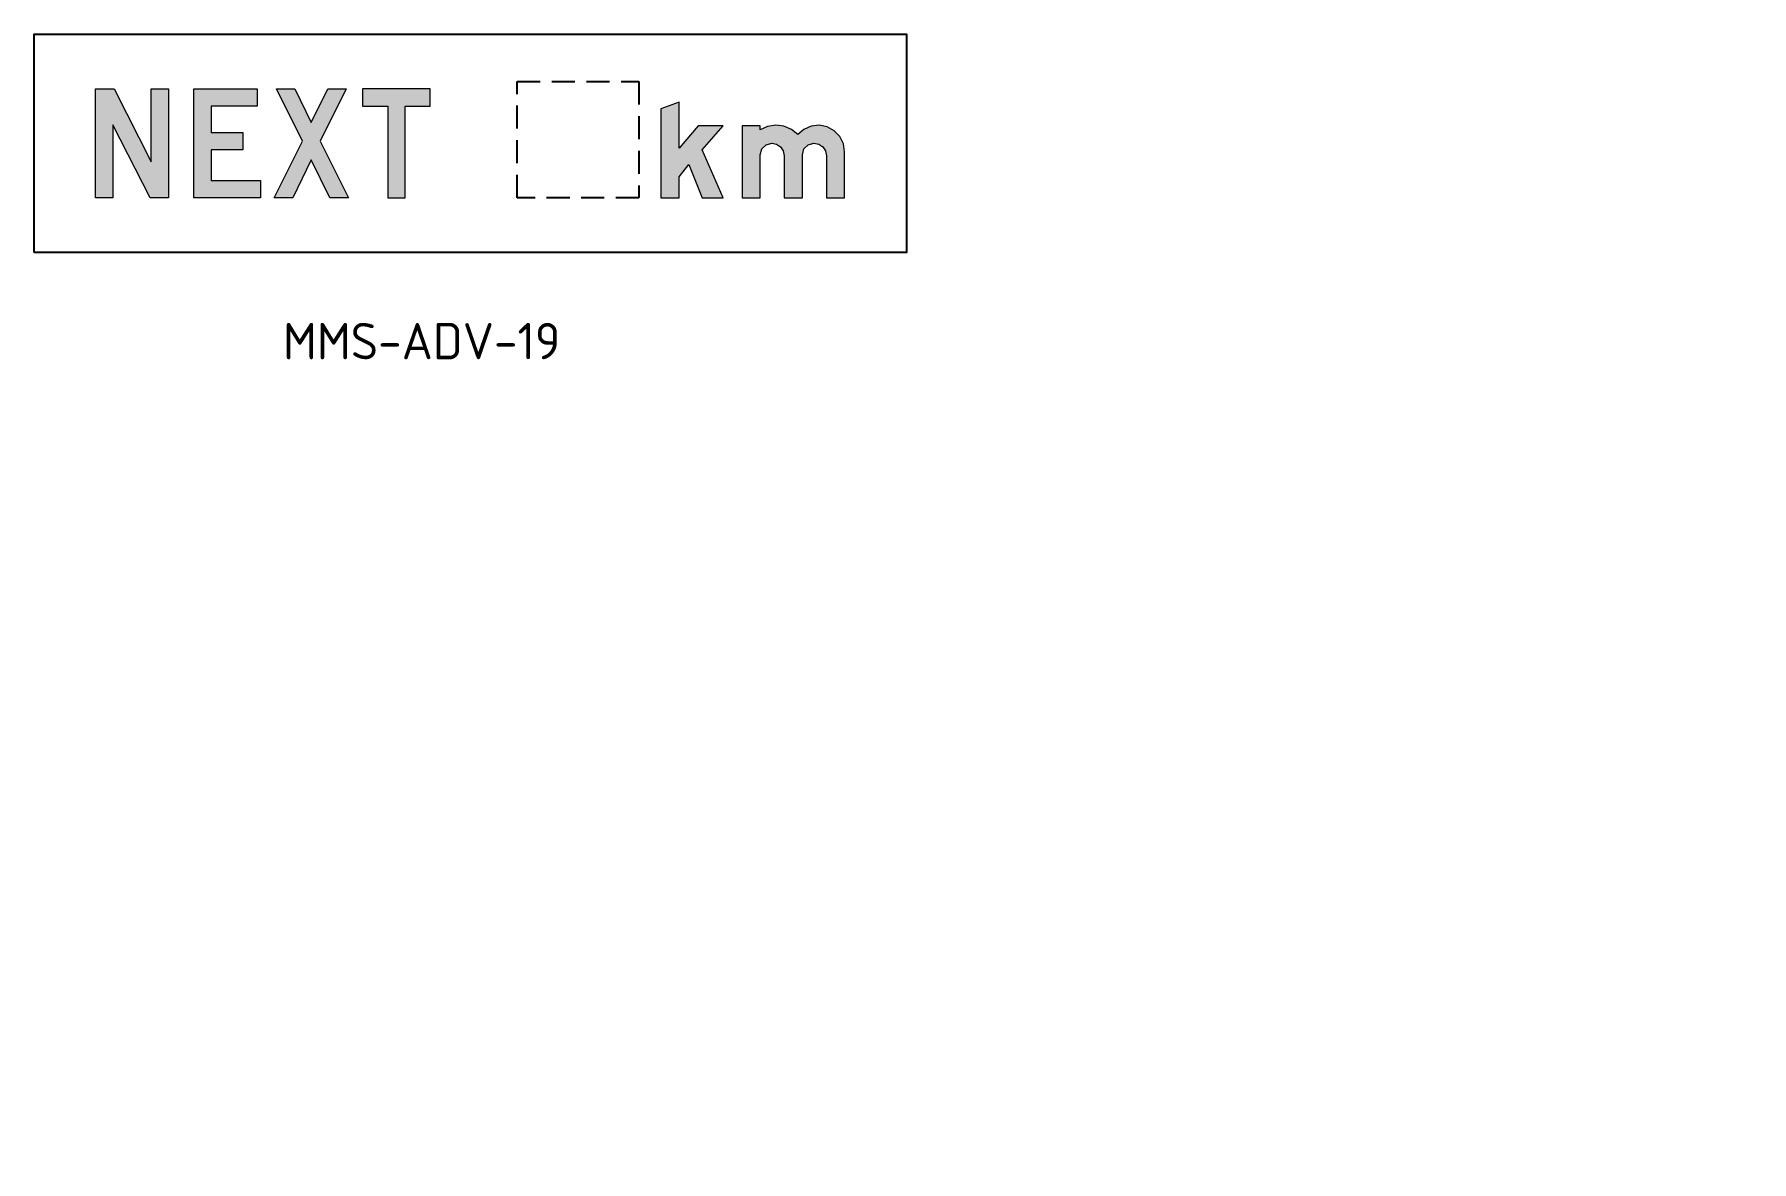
# Model space of a CAD drawing. Extents: x 123 to 359, y 73 to 228.
import ezdxf

# ---------------------------------------------------------------- set-up
doc = ezdxf.new("R2010")
doc.units = 0
doc.header["$LTSCALE"] = 0.5
doc.linetypes.add('HIDDEN', pattern=[9.525, 6.35, -3.175])
doc.layers.add('L25', color=1, linetype='CONTINUOUS')
doc.layers.add('TBLK18', color=4, linetype='CONTINUOUS')
doc.styles.add('ISO', font='iso3098b.shx')

msp = doc.modelspace()

# ---------------------------------------------------------------- hatches: boundary and pattern name
at = {"layer": 'L25'}
h = msp.add_hatch(color=256, dxfattribs=at)
h.paths.add_polyline_path([(168.31, 220.7), (168.31, 218.3), (171.76, 218.3), (171.76, 205.7), (174.16, 205.7), (174.16, 218.3), (177.6, 218.3), (177.6, 220.7)])
h.paths.add_polyline_path([(156.45, 220.7), (159, 220.7), (161.25, 216.05), (163.5, 220.7), (166.05, 220.7), (162.45, 213.5), (166.35, 205.7), (163.8, 205.7), (161.25, 210.95), (158.7, 205.7), (156.15, 205.7), (160.05, 213.5)])
h.paths.add_polyline_path([(145.09, 220.7), (153.79, 220.7), (153.79, 218.3), (147.49, 218.3), (147.49, 214.7), (151.84, 214.7), (151.84, 212.3), (147.49, 212.3), (147.49, 208.1), (154.24, 208.1), (154.24, 205.7), (145.09, 205.7)])
h.paths.add_polyline_path([(131.56, 220.7), (134.11, 220.7), (139.21, 210.65), (139.21, 220.7), (141.61, 220.7), (141.61, 205.7), (139.06, 205.7), (133.96, 215.75), (133.96, 205.7), (131.56, 205.7)])
h = msp.add_hatch(color=256, dxfattribs=at)
h.paths.add_polyline_path([(209.34, 205.7), (211.85, 205.7), (211.85, 208.6), (213.17, 210.31), (215.01, 205.7), (217.91, 205.7), (215.01, 212.29), (217.91, 215.59), (214.49, 215.59), (211.85, 212.56), (211.85, 218.88), (209.34, 217.96)])
h.paths.add_polyline_path([(232.11, 211.5), (232.11, 205.7), (234.61, 205.7), (234.61, 212.03), (234.45, 213.13), (233.96, 214.13), (233.19, 214.94), (232.22, 215.48), (231.13, 215.7), (230.02, 215.58), (229, 215.13), (228.16, 214.4), (227.29, 215.12), (226.26, 215.57), (225.15, 215.71), (224.03, 215.54), (223.02, 215.06), (223.02, 215.59), (220.51, 215.59), (220.51, 205.7), (223.02, 205.7), (223.02, 211.63), (223.23, 212.43), (223.81, 213), (224.6, 213.22), (225.26, 213.08), (225.81, 212.72), (226.18, 212.16), (226.31, 211.5), (226.31, 205.7), (228.82, 205.7), (228.82, 211.63), (229.03, 212.43), (229.61, 213), (230.4, 213.22), (231.05, 213.08), (231.61, 212.72), (231.98, 212.16)])
at = {"layer": 'TBLK18', "linetype": 'Continuous', "lineweight": 0}
h = msp.add_hatch(color=256, dxfattribs=at)
edge = h.paths.add_edge_path()
edge.add_spline(control_points=[(359.34, 73.22), (359.34, 73.22), (359.34, 73.22), (359.34, 73.21), (359.34, 73.21), (359.34, 73.2), (359.34, 73.2), (359.34, 73.19), (359.34, 73.19), (359.34, 73.18), (359.34, 73.18), (359.34, 73.17), (359.34, 73.16), (359.34, 73.16), (359.34, 73.15), (359.34, 73.15), (359.34, 73.14), (359.34, 73.14), (359.35, 73.14), (359.35, 73.14), (359.35, 73.14), (359.36, 73.13), (359.36, 73.13), (359.36, 73.13), (359.37, 73.13), (359.37, 73.13), (359.38, 73.13), (359.38, 73.13), (359.38, 73.13), (359.39, 73.13), (359.39, 73.13), (359.39, 73.13), (359.4, 73.13), (359.41, 73.13), (359.4, 73.13), (359.39, 73.14), (359.39, 73.14), (359.38, 73.15), (359.38, 73.16), (359.38, 73.16), (359.37, 73.17), (359.37, 73.17), (359.36, 73.18), (359.36, 73.19), (359.36, 73.19), (359.35, 73.2), (359.35, 73.21), (359.35, 73.21), (359.35, 73.22), (359.35, 73.22), (359.34, 73.22)], knot_values=[0, 0, 0, 0, 0.054791, 0.109654, 0.164445, 0.219309, 0.2741, 0.328964, 0.383755, 0.438619, 0.49341, 0.548273, 0.603065, 0.657928, 0.71272, 0.767583, 0.822422, 0.877285, 0.915081, 0.952877, 0.990673, 1.02841, 1.066205, 1.103978, 1.141774, 1.179511, 1.217306, 1.255102, 1.292898, 1.330635, 1.368431, 1.406164, 1.44396, 1.481697, 1.557116, 1.631571, 1.705158, 1.777977, 1.850139, 1.921715, 1.992768, 2.063376, 2.133612, 2.203535, 2.273205, 2.342659, 2.411987, 2.481144, 2.550218, 2.619224, 2.619224, 2.619224, 2.619224], degree=3, periodic=0)
h = msp.add_hatch(color=256, dxfattribs=at)
edge = h.paths.add_edge_path()
edge.add_spline(control_points=[(359.34, 73.22), (359.34, 73.22), (359.34, 73.22), (359.34, 73.21), (359.34, 73.21), (359.34, 73.2), (359.34, 73.2), (359.34, 73.19), (359.34, 73.19), (359.34, 73.18), (359.34, 73.18), (359.34, 73.17), (359.34, 73.16), (359.34, 73.16), (359.34, 73.15), (359.34, 73.15), (359.34, 73.14), (359.34, 73.14), (359.35, 73.14), (359.35, 73.14), (359.35, 73.14), (359.36, 73.13), (359.36, 73.13), (359.36, 73.13), (359.37, 73.13), (359.37, 73.13), (359.38, 73.13), (359.38, 73.13), (359.38, 73.13), (359.39, 73.13), (359.39, 73.13), (359.39, 73.13), (359.4, 73.13), (359.41, 73.13), (359.4, 73.13), (359.39, 73.14), (359.39, 73.14), (359.38, 73.15), (359.38, 73.16), (359.38, 73.16), (359.37, 73.17), (359.37, 73.17), (359.36, 73.18), (359.36, 73.19), (359.36, 73.19), (359.35, 73.2), (359.35, 73.21), (359.35, 73.21), (359.35, 73.22), (359.35, 73.22), (359.34, 73.22)], knot_values=[0, 0, 0, 0, 0.054791, 0.109654, 0.164445, 0.219309, 0.2741, 0.328964, 0.383755, 0.438619, 0.49341, 0.548273, 0.603065, 0.657928, 0.71272, 0.767583, 0.822422, 0.877285, 0.915081, 0.952877, 0.990673, 1.02841, 1.066205, 1.103978, 1.141774, 1.179511, 1.217306, 1.255102, 1.292898, 1.330635, 1.368431, 1.406164, 1.44396, 1.481697, 1.557116, 1.631571, 1.705158, 1.777977, 1.850139, 1.921715, 1.992768, 2.063376, 2.133612, 2.203535, 2.273205, 2.342659, 2.411987, 2.481144, 2.550218, 2.619224, 2.619224, 2.619224, 2.619224], degree=3, periodic=0)
h = msp.add_hatch(color=256, dxfattribs=at)
edge = h.paths.add_edge_path()
edge.add_spline(control_points=[(359.34, 73.22), (359.34, 73.22), (359.34, 73.22), (359.34, 73.21), (359.34, 73.21), (359.34, 73.2), (359.34, 73.2), (359.34, 73.19), (359.34, 73.19), (359.34, 73.18), (359.34, 73.18), (359.34, 73.17), (359.34, 73.16), (359.34, 73.16), (359.34, 73.15), (359.34, 73.15), (359.34, 73.14), (359.34, 73.14), (359.35, 73.14), (359.35, 73.14), (359.35, 73.14), (359.36, 73.13), (359.36, 73.13), (359.36, 73.13), (359.37, 73.13), (359.37, 73.13), (359.38, 73.13), (359.38, 73.13), (359.38, 73.13), (359.39, 73.13), (359.39, 73.13), (359.39, 73.13), (359.4, 73.13), (359.41, 73.13), (359.4, 73.13), (359.39, 73.14), (359.39, 73.14), (359.38, 73.15), (359.38, 73.16), (359.38, 73.16), (359.37, 73.17), (359.37, 73.17), (359.36, 73.18), (359.36, 73.19), (359.36, 73.19), (359.35, 73.2), (359.35, 73.21), (359.35, 73.21), (359.35, 73.22), (359.35, 73.22), (359.34, 73.22)], knot_values=[0, 0, 0, 0, 0.054791, 0.109654, 0.164445, 0.219309, 0.2741, 0.328964, 0.383755, 0.438619, 0.49341, 0.548273, 0.603065, 0.657928, 0.71272, 0.767583, 0.822422, 0.877285, 0.915081, 0.952877, 0.990673, 1.02841, 1.066205, 1.103978, 1.141774, 1.179511, 1.217306, 1.255102, 1.292898, 1.330635, 1.368431, 1.406164, 1.44396, 1.481697, 1.557116, 1.631571, 1.705158, 1.777977, 1.850139, 1.921715, 1.992768, 2.063376, 2.133612, 2.203535, 2.273205, 2.342659, 2.411987, 2.481144, 2.550218, 2.619224, 2.619224, 2.619224, 2.619224], degree=3, periodic=0)
h = msp.add_hatch(color=256, dxfattribs=at)
edge = h.paths.add_edge_path()
edge.add_spline(control_points=[(359.34, 73.22), (359.34, 73.22), (359.34, 73.22), (359.34, 73.21), (359.34, 73.21), (359.34, 73.2), (359.34, 73.2), (359.34, 73.19), (359.34, 73.19), (359.34, 73.18), (359.34, 73.18), (359.34, 73.17), (359.34, 73.16), (359.34, 73.16), (359.34, 73.15), (359.34, 73.15), (359.34, 73.14), (359.34, 73.14), (359.35, 73.14), (359.35, 73.14), (359.35, 73.14), (359.36, 73.13), (359.36, 73.13), (359.36, 73.13), (359.37, 73.13), (359.37, 73.13), (359.38, 73.13), (359.38, 73.13), (359.38, 73.13), (359.39, 73.13), (359.39, 73.13), (359.39, 73.13), (359.4, 73.13), (359.41, 73.13), (359.4, 73.13), (359.39, 73.14), (359.39, 73.14), (359.38, 73.15), (359.38, 73.16), (359.38, 73.16), (359.37, 73.17), (359.37, 73.17), (359.36, 73.18), (359.36, 73.19), (359.36, 73.19), (359.35, 73.2), (359.35, 73.21), (359.35, 73.21), (359.35, 73.22), (359.35, 73.22), (359.34, 73.22)], knot_values=[0, 0, 0, 0, 0.054791, 0.109654, 0.164445, 0.219309, 0.2741, 0.328964, 0.383755, 0.438619, 0.49341, 0.548273, 0.603065, 0.657928, 0.71272, 0.767583, 0.822422, 0.877285, 0.915081, 0.952877, 0.990673, 1.02841, 1.066205, 1.103978, 1.141774, 1.179511, 1.217306, 1.255102, 1.292898, 1.330635, 1.368431, 1.406164, 1.44396, 1.481697, 1.557116, 1.631571, 1.705158, 1.777977, 1.850139, 1.921715, 1.992768, 2.063376, 2.133612, 2.203535, 2.273205, 2.342659, 2.411987, 2.481144, 2.550218, 2.619224, 2.619224, 2.619224, 2.619224], degree=3, periodic=0)
h = msp.add_hatch(color=256, dxfattribs=at)
edge = h.paths.add_edge_path()
edge.add_spline(control_points=[(359.34, 73.22), (359.34, 73.22), (359.34, 73.22), (359.34, 73.21), (359.34, 73.21), (359.34, 73.2), (359.34, 73.2), (359.34, 73.19), (359.34, 73.19), (359.34, 73.18), (359.34, 73.18), (359.34, 73.17), (359.34, 73.16), (359.34, 73.16), (359.34, 73.15), (359.34, 73.15), (359.34, 73.14), (359.34, 73.14), (359.35, 73.14), (359.35, 73.14), (359.35, 73.14), (359.36, 73.13), (359.36, 73.13), (359.36, 73.13), (359.37, 73.13), (359.37, 73.13), (359.38, 73.13), (359.38, 73.13), (359.38, 73.13), (359.39, 73.13), (359.39, 73.13), (359.39, 73.13), (359.4, 73.13), (359.41, 73.13), (359.4, 73.13), (359.39, 73.14), (359.39, 73.14), (359.38, 73.15), (359.38, 73.16), (359.38, 73.16), (359.37, 73.17), (359.37, 73.17), (359.36, 73.18), (359.36, 73.19), (359.36, 73.19), (359.35, 73.2), (359.35, 73.21), (359.35, 73.21), (359.35, 73.22), (359.35, 73.22), (359.34, 73.22)], knot_values=[0, 0, 0, 0, 0.054791, 0.109654, 0.164445, 0.219309, 0.2741, 0.328964, 0.383755, 0.438619, 0.49341, 0.548273, 0.603065, 0.657928, 0.71272, 0.767583, 0.822422, 0.877285, 0.915081, 0.952877, 0.990673, 1.02841, 1.066205, 1.103978, 1.141774, 1.179511, 1.217306, 1.255102, 1.292898, 1.330635, 1.368431, 1.406164, 1.44396, 1.481697, 1.557116, 1.631571, 1.705158, 1.777977, 1.850139, 1.921715, 1.992768, 2.063376, 2.133612, 2.203535, 2.273205, 2.342659, 2.411987, 2.481144, 2.550218, 2.619224, 2.619224, 2.619224, 2.619224], degree=3, periodic=0)
h = msp.add_hatch(color=256, dxfattribs=at)
edge = h.paths.add_edge_path()
edge.add_spline(control_points=[(359.34, 73.22), (359.34, 73.22), (359.34, 73.22), (359.34, 73.21), (359.34, 73.21), (359.34, 73.2), (359.34, 73.2), (359.34, 73.19), (359.34, 73.19), (359.34, 73.18), (359.34, 73.18), (359.34, 73.17), (359.34, 73.16), (359.34, 73.16), (359.34, 73.15), (359.34, 73.15), (359.34, 73.14), (359.34, 73.14), (359.35, 73.14), (359.35, 73.14), (359.35, 73.14), (359.36, 73.13), (359.36, 73.13), (359.36, 73.13), (359.37, 73.13), (359.37, 73.13), (359.38, 73.13), (359.38, 73.13), (359.38, 73.13), (359.39, 73.13), (359.39, 73.13), (359.39, 73.13), (359.4, 73.13), (359.41, 73.13), (359.4, 73.13), (359.39, 73.14), (359.39, 73.14), (359.38, 73.15), (359.38, 73.16), (359.38, 73.16), (359.37, 73.17), (359.37, 73.17), (359.36, 73.18), (359.36, 73.19), (359.36, 73.19), (359.35, 73.2), (359.35, 73.21), (359.35, 73.21), (359.35, 73.22), (359.35, 73.22), (359.34, 73.22)], knot_values=[0, 0, 0, 0, 0.054791, 0.109654, 0.164445, 0.219309, 0.2741, 0.328964, 0.383755, 0.438619, 0.49341, 0.548273, 0.603065, 0.657928, 0.71272, 0.767583, 0.822422, 0.877285, 0.915081, 0.952877, 0.990673, 1.02841, 1.066205, 1.103978, 1.141774, 1.179511, 1.217306, 1.255102, 1.292898, 1.330635, 1.368431, 1.406164, 1.44396, 1.481697, 1.557116, 1.631571, 1.705158, 1.777977, 1.850139, 1.921715, 1.992768, 2.063376, 2.133612, 2.203535, 2.273205, 2.342659, 2.411987, 2.481144, 2.550218, 2.619224, 2.619224, 2.619224, 2.619224], degree=3, periodic=0)
h = msp.add_hatch(color=256, dxfattribs=at)
edge = h.paths.add_edge_path()
edge.add_spline(control_points=[(359.34, 73.22), (359.34, 73.22), (359.34, 73.22), (359.34, 73.21), (359.34, 73.21), (359.34, 73.2), (359.34, 73.2), (359.34, 73.19), (359.34, 73.19), (359.34, 73.18), (359.34, 73.18), (359.34, 73.17), (359.34, 73.16), (359.34, 73.16), (359.34, 73.15), (359.34, 73.15), (359.34, 73.14), (359.34, 73.14), (359.35, 73.14), (359.35, 73.14), (359.35, 73.14), (359.36, 73.13), (359.36, 73.13), (359.36, 73.13), (359.37, 73.13), (359.37, 73.13), (359.38, 73.13), (359.38, 73.13), (359.38, 73.13), (359.39, 73.13), (359.39, 73.13), (359.39, 73.13), (359.4, 73.13), (359.41, 73.13), (359.4, 73.13), (359.39, 73.14), (359.39, 73.14), (359.38, 73.15), (359.38, 73.16), (359.38, 73.16), (359.37, 73.17), (359.37, 73.17), (359.36, 73.18), (359.36, 73.19), (359.36, 73.19), (359.35, 73.2), (359.35, 73.21), (359.35, 73.21), (359.35, 73.22), (359.35, 73.22), (359.34, 73.22)], knot_values=[0, 0, 0, 0, 0.054791, 0.109654, 0.164445, 0.219309, 0.2741, 0.328964, 0.383755, 0.438619, 0.49341, 0.548273, 0.603065, 0.657928, 0.71272, 0.767583, 0.822422, 0.877285, 0.915081, 0.952877, 0.990673, 1.02841, 1.066205, 1.103978, 1.141774, 1.179511, 1.217306, 1.255102, 1.292898, 1.330635, 1.368431, 1.406164, 1.44396, 1.481697, 1.557116, 1.631571, 1.705158, 1.777977, 1.850139, 1.921715, 1.992768, 2.063376, 2.133612, 2.203535, 2.273205, 2.342659, 2.411987, 2.481144, 2.550218, 2.619224, 2.619224, 2.619224, 2.619224], degree=3, periodic=0)
h = msp.add_hatch(color=256, dxfattribs=at)
edge = h.paths.add_edge_path()
edge.add_spline(control_points=[(359.34, 73.22), (359.34, 73.22), (359.34, 73.22), (359.34, 73.21), (359.34, 73.21), (359.34, 73.2), (359.34, 73.2), (359.34, 73.19), (359.34, 73.19), (359.34, 73.18), (359.34, 73.18), (359.34, 73.17), (359.34, 73.16), (359.34, 73.16), (359.34, 73.15), (359.34, 73.15), (359.34, 73.14), (359.34, 73.14), (359.35, 73.14), (359.35, 73.14), (359.35, 73.14), (359.36, 73.13), (359.36, 73.13), (359.36, 73.13), (359.37, 73.13), (359.37, 73.13), (359.38, 73.13), (359.38, 73.13), (359.38, 73.13), (359.39, 73.13), (359.39, 73.13), (359.39, 73.13), (359.4, 73.13), (359.41, 73.13), (359.4, 73.13), (359.39, 73.14), (359.39, 73.14), (359.38, 73.15), (359.38, 73.16), (359.38, 73.16), (359.37, 73.17), (359.37, 73.17), (359.36, 73.18), (359.36, 73.19), (359.36, 73.19), (359.35, 73.2), (359.35, 73.21), (359.35, 73.21), (359.35, 73.22), (359.35, 73.22), (359.34, 73.22)], knot_values=[0, 0, 0, 0, 0.054791, 0.109654, 0.164445, 0.219309, 0.2741, 0.328964, 0.383755, 0.438619, 0.49341, 0.548273, 0.603065, 0.657928, 0.71272, 0.767583, 0.822422, 0.877285, 0.915081, 0.952877, 0.990673, 1.02841, 1.066205, 1.103978, 1.141774, 1.179511, 1.217306, 1.255102, 1.292898, 1.330635, 1.368431, 1.406164, 1.44396, 1.481697, 1.557116, 1.631571, 1.705158, 1.777977, 1.850139, 1.921715, 1.992768, 2.063376, 2.133612, 2.203535, 2.273205, 2.342659, 2.411987, 2.481144, 2.550218, 2.619224, 2.619224, 2.619224, 2.619224], degree=3, periodic=0)

# ---------------------------------------------------------------- linework, layer by layer
at = {"layer": 'L25'}
msp.add_lwpolyline([(123.14, 198.2), (123.14, 228.2), (243.13, 228.2), (243.13, 198.2)], close=True, dxfattribs=at)
at = {"layer": 'L25', "lineweight": 0}
for points in [[(131.56, 220.7), (134.11, 220.7), (139.21, 210.65), (139.21, 220.7), (141.61, 220.7), (141.61, 205.7), (139.06, 205.7), (133.96, 215.75), (133.96, 205.7), (131.56, 205.7), (131.56, 220.7)], [(145.09, 220.7), (153.79, 220.7), (153.79, 218.3), (147.49, 218.3), (147.49, 214.7), (151.84, 214.7), (151.84, 212.3), (147.49, 212.3), (147.49, 208.1), (154.24, 208.1), (154.24, 205.7), (145.09, 205.7), (145.09, 220.7)], [(156.45, 220.7), (159, 220.7), (161.25, 216.05), (163.5, 220.7), (166.05, 220.7), (162.45, 213.5), (166.35, 205.7), (163.8, 205.7), (161.25, 210.95), (158.7, 205.7), (156.15, 205.7), (160.05, 213.5), (156.45, 220.7)], [(168.31, 220.7), (168.31, 218.3), (171.76, 218.3), (171.76, 205.7), (174.16, 205.7), (174.16, 218.3), (177.6, 218.3), (177.6, 220.7), (168.31, 220.7)], [(209.34, 205.7), (211.85, 205.7), (211.85, 208.6), (213.17, 210.31), (215.01, 205.7), (217.91, 205.7), (215.01, 212.29), (217.91, 215.59), (214.49, 215.59), (211.85, 212.56), (211.85, 218.88), (209.34, 217.96), (209.34, 205.7)], [(232.11, 211.5), (232.11, 205.7), (234.61, 205.7), (234.61, 212.03), (234.45, 213.13), (233.96, 214.13), (233.19, 214.94), (232.22, 215.48), (231.13, 215.7), (230.02, 215.58), (229, 215.13), (228.16, 214.4), (227.29, 215.12), (226.26, 215.57), (225.15, 215.71), (224.03, 215.54), (223.02, 215.06), (223.02, 215.59), (220.51, 215.59), (220.51, 205.7), (223.02, 205.7), (223.02, 211.63), (223.23, 212.43), (223.81, 213), (224.6, 213.22), (225.26, 213.08), (225.81, 212.72), (226.18, 212.16), (226.31, 211.5), (226.31, 205.7), (228.82, 205.7), (228.82, 211.63), (229.03, 212.43), (229.61, 213), (230.4, 213.22), (231.05, 213.08), (231.61, 212.72), (231.98, 212.16)]]:
    msp.add_lwpolyline(points, close=True, dxfattribs=at)
at = {"layer": 'L25', "linetype": 'HIDDEN'}
msp.add_lwpolyline([(189.57, 205.7), (189.57, 221.7), (206.32, 221.7), (206.32, 205.7)], close=True, dxfattribs=at)

# ---------------------------------------------------------------- texts
at = {"layer": 'L25', "insert": (157.36, 188.5), "char_height": 5, "width": 62.6897, "attachment_point": 1, "style": 'ISO'}
msp.add_mtext('{\\C3;MMS-ADV-19}', dxfattribs=at)

doc.saveas('drawing.dxf')
